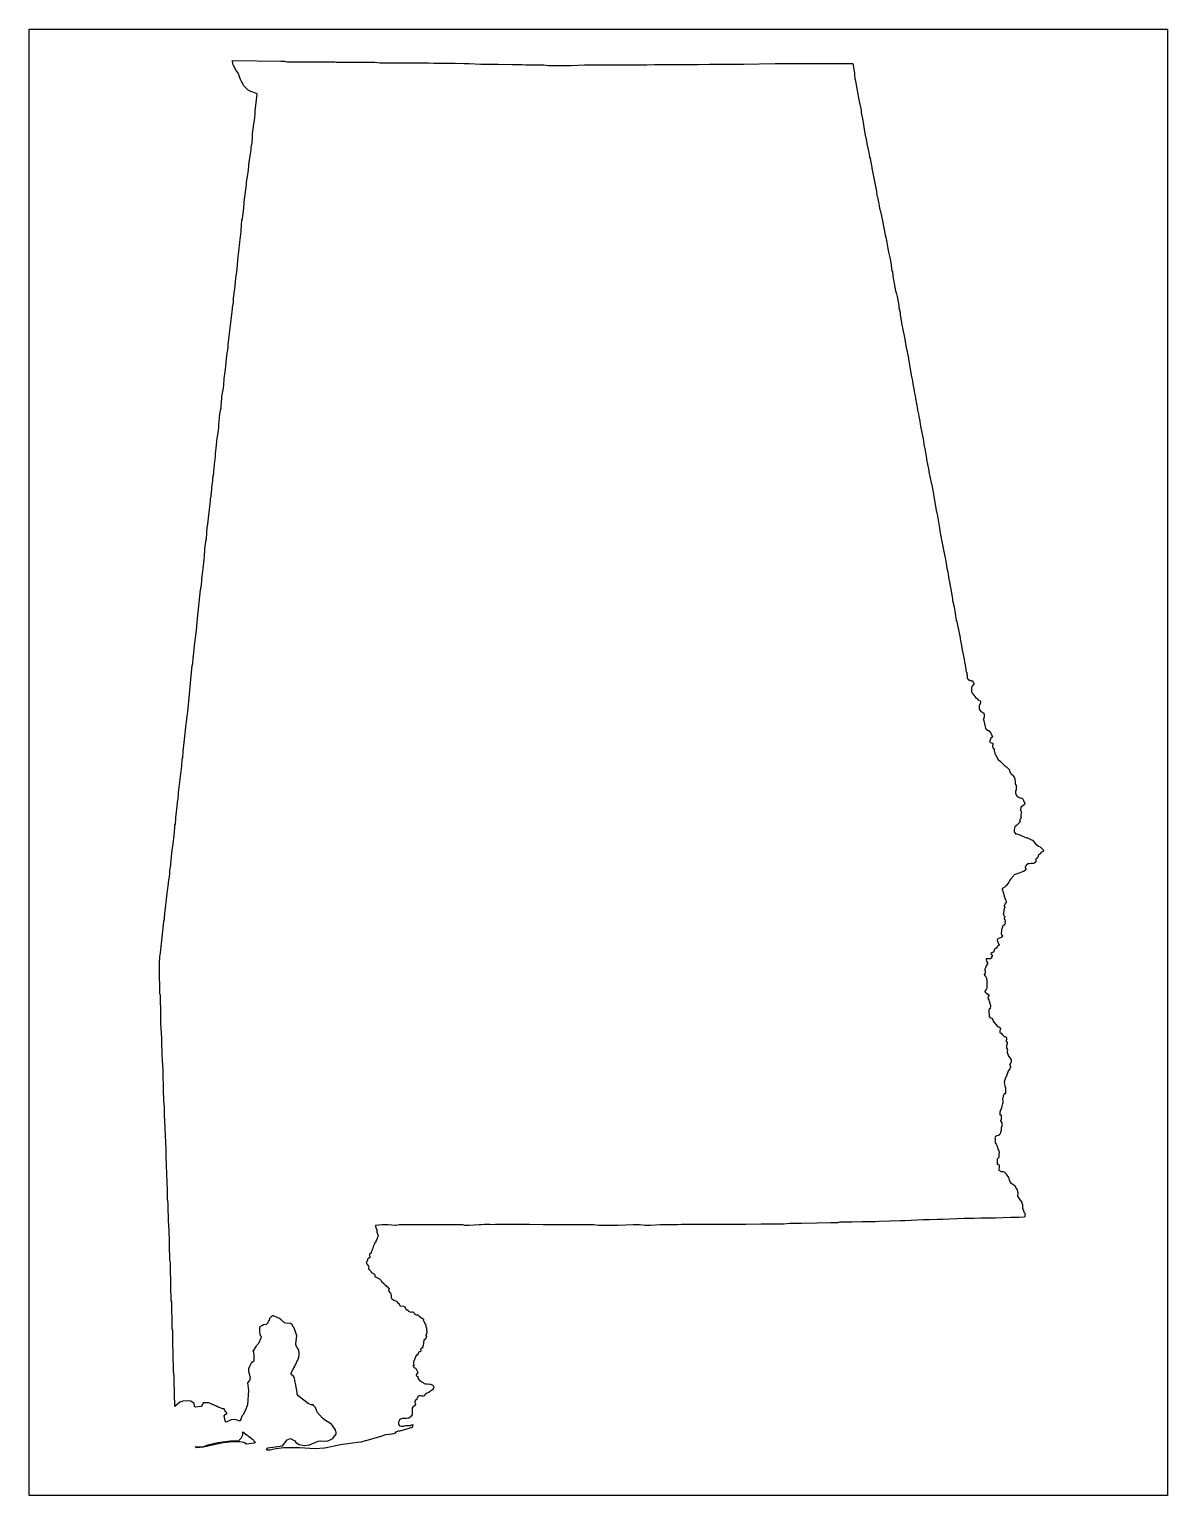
# Model space of a CAD drawing. Extents: x 0.1 to 8.4, y 0.1 to 10.8.
import ezdxf

# ---------------------------------------------------------------- set-up
doc = ezdxf.new("R2010")
doc.units = 0
doc.header["$MEASUREMENT"] = 0
doc.layers.add('STATE', color=7, linetype='CONTINUOUS')

# ---------------------------------------------------------------- blocks, each defined once
blk = doc.blocks.new('BLOCK_2')
at = {"layer": 'STATE'}
blk.add_lwpolyline([(0.093, 0.099), (0.093, 10.807), (8.405, 10.807), (8.405, 0.099), (0.093, 0.099)], dxfattribs=at)
at = {"layer": 'STATE', "color": 2}
for points in [[(1.053, 3.566), (1.053, 3.603), (1.053, 3.616), (1.05, 3.743), (1.05, 3.753), (1.046, 3.763), (1.046, 3.783), (1.046, 3.823), (1.043, 3.889), (1.043, 3.943), (1.043, 3.979), (1.046, 4.039), (1.05, 4.059), (1.05, 4.063), (1.076, 4.289), (1.076, 4.293), (1.08, 4.309), (1.08, 4.319), (1.083, 4.349), (1.1, 4.496), (1.103, 4.516), (1.11, 4.569), (1.11, 4.573), (1.113, 4.593), (1.116, 4.616), (1.12, 4.646), (1.12, 4.663), (1.12, 4.666), (1.123, 4.686), (1.13, 4.736), (1.13, 4.743), (1.136, 4.813), (1.143, 4.859), (1.15, 4.923), (1.156, 4.976), (1.156, 4.979), (1.156, 4.996), (1.16, 5.003), (1.16, 5.009), (1.163, 5.033), (1.163, 5.036), (1.163, 5.049), (1.176, 5.156), (1.176, 5.159), (1.176, 5.166), (1.18, 5.186), (1.183, 5.226), (1.183, 5.229), (1.183, 5.233), (1.206, 5.429), (1.21, 5.476), (1.213, 5.489), (1.216, 5.533), (1.233, 5.686), (1.236, 5.713), (1.243, 5.766), (1.243, 5.769), (1.243, 5.776), (1.246, 5.789), (1.246, 5.793), (1.25, 5.823), (1.26, 5.926), (1.273, 6.059), (1.283, 6.16), (1.286, 6.173), (1.29, 6.223), (1.293, 6.23), (1.3, 6.306), (1.313, 6.42), (1.32, 6.476), (1.32, 6.48), (1.333, 6.62), (1.343, 6.713), (1.346, 6.72), (1.35, 6.753), (1.353, 6.776), (1.353, 6.793), (1.356, 6.81), (1.363, 6.87), (1.37, 6.933), (1.373, 6.963), (1.376, 7.003), (1.376, 7.013), (1.383, 7.063), (1.383, 7.07), (1.386, 7.083), (1.39, 7.133), (1.393, 7.17), (1.396, 7.193), (1.403, 7.26), (1.416, 7.363), (1.416, 7.383), (1.42, 7.393), (1.42, 7.41), (1.423, 7.416), (1.426, 7.453), (1.426, 7.463), (1.433, 7.51), (1.433, 7.52), (1.433, 7.533), (1.436, 7.536), (1.436, 7.546), (1.44, 7.563), (1.44, 7.576), (1.44, 7.583), (1.443, 7.6), (1.446, 7.633), (1.45, 7.663), (1.45, 7.67), (1.453, 7.686), (1.453, 7.706), (1.46, 7.77), (1.463, 7.796), (1.463, 7.803), (1.47, 7.846), (1.476, 7.9), (1.476, 7.916), (1.48, 7.95), (1.483, 7.96), (1.483, 7.98), (1.486, 8.01), (1.49, 8.023), (1.49, 8.026), (1.493, 8.04), (1.493, 8.053), (1.5, 8.116), (1.5, 8.126), (1.51, 8.186), (1.513, 8.21), (1.513, 8.213), (1.516, 8.253), (1.516, 8.256), (1.523, 8.306), (1.526, 8.323), (1.533, 8.403), (1.54, 8.46), (1.543, 8.463), (1.546, 8.486), (1.546, 8.503), (1.553, 8.566), (1.556, 8.586), (1.56, 8.626), (1.563, 8.643), (1.566, 8.686), (1.576, 8.766), (1.576, 8.776), (1.583, 8.813), (1.583, 8.843), (1.59, 8.876), (1.59, 8.886), (1.593, 8.91), (1.6, 8.99), (1.61, 9.053), (1.61, 9.06), (1.61, 9.063), (1.613, 9.083), (1.616, 9.123), (1.63, 9.25), (1.63, 9.253), (1.64, 9.33), (1.64, 9.35), (1.643, 9.366), (1.643, 9.38), (1.646, 9.413), (1.65, 9.42), (1.65, 9.423), (1.65, 9.427), (1.656, 9.48), (1.663, 9.533), (1.663, 9.547), (1.68, 9.673), (1.68, 9.687), (1.68, 9.69), (1.69, 9.76), (1.696, 9.807), (1.696, 9.817), (1.696, 9.82), (1.71, 9.913), (1.713, 9.927), (1.713, 9.943), (1.72, 9.977), (1.723, 10.023), (1.723, 10.04), (1.726, 10.063), (1.733, 10.113), (1.74, 10.16), (1.743, 10.19), (1.743, 10.21), (1.756, 10.333), (1.753, 10.337), (1.71, 10.353), (1.696, 10.36), (1.69, 10.363), (1.683, 10.37), (1.673, 10.38), (1.656, 10.397), (1.65, 10.417), (1.646, 10.417), (1.646, 10.42), (1.636, 10.44), (1.626, 10.467), (1.62, 10.483), (1.613, 10.493), (1.603, 10.507), (1.583, 10.543), (1.58, 10.553), (1.58, 10.557), (1.576, 10.573), (1.576, 10.58), (1.93, 10.573), (1.956, 10.573), (1.976, 10.57), (2.056, 10.57), (2.143, 10.57), (2.15, 10.57), (2.183, 10.57), (2.186, 10.57), (2.24, 10.57), (2.323, 10.57), (2.333, 10.567), (2.35, 10.567), (2.436, 10.567), (2.45, 10.567), (2.456, 10.567), (2.473, 10.567), (2.503, 10.567), (2.513, 10.567), (2.583, 10.567), (2.593, 10.567), (2.616, 10.567), (2.656, 10.563), (2.666, 10.563), (2.736, 10.563), (2.763, 10.563), (2.809, 10.563), (2.813, 10.563), (2.869, 10.563), (2.899, 10.563), (2.909, 10.563), (2.926, 10.563), (2.936, 10.563), (2.946, 10.563), (2.989, 10.563), (2.999, 10.563), (3.009, 10.563), (3.046, 10.56), (3.063, 10.56), (3.149, 10.56), (3.203, 10.56), (3.269, 10.557), (3.283, 10.557), (3.289, 10.557), (3.296, 10.557), (3.299, 10.557), (3.306, 10.557), (3.389, 10.553), (3.429, 10.553), (3.453, 10.553), (3.459, 10.553), (3.463, 10.553), (3.509, 10.553), (3.516, 10.553), (3.619, 10.55), (3.653, 10.55), (3.673, 10.55), (3.693, 10.55), (3.716, 10.547), (3.719, 10.547), (3.726, 10.547), (3.729, 10.547), (3.783, 10.547), (3.799, 10.547), (3.849, 10.547), (3.883, 10.543), (3.913, 10.543), (3.916, 10.543), (3.923, 10.543), (3.936, 10.543), (3.939, 10.543), (3.959, 10.543), (3.986, 10.543), (3.989, 10.543), (3.993, 10.543), (4.049, 10.543), (4.146, 10.547), (4.159, 10.547), (4.236, 10.547), (4.243, 10.547), (4.246, 10.547), (4.266, 10.547), (4.299, 10.547), (4.369, 10.547), (4.389, 10.547), (4.423, 10.547), (4.449, 10.547), (4.496, 10.547), (4.506, 10.547), (4.566, 10.547), (4.593, 10.547), (4.602, 10.547), (4.659, 10.55), (4.669, 10.55), (4.726, 10.55), (4.759, 10.55), (4.856, 10.55), (4.862, 10.55), (4.876, 10.55), (4.976, 10.55), (5.059, 10.553), (5.106, 10.553), (5.149, 10.553), (5.152, 10.553), (5.289, 10.553), (5.299, 10.553), (5.309, 10.553), (5.539, 10.557), (5.586, 10.557), (5.596, 10.557), (5.656, 10.557), (5.659, 10.557), (5.716, 10.557), (5.722, 10.557), (5.726, 10.557), (5.752, 10.557), (5.772, 10.557), (5.819, 10.557), (5.886, 10.557), (5.896, 10.557), (5.902, 10.557), (5.939, 10.557), (5.949, 10.557), (6.092, 10.557), (6.096, 10.557), (6.106, 10.557), (6.119, 10.487), (6.119, 10.483), (6.119, 10.473), (6.122, 10.453), (6.122, 10.447), (6.126, 10.43), (6.126, 10.427), (6.139, 10.36), (6.149, 10.293), (6.166, 10.217), (6.166, 10.2), (6.179, 10.14), (6.192, 10.06), (6.199, 10.02), (6.202, 10.02), (6.209, 9.973), (6.209, 9.97), (6.222, 9.907), (6.229, 9.877), (6.229, 9.87), (6.232, 9.863), (6.246, 9.797), (6.246, 9.793), (6.259, 9.72), (6.279, 9.623), (6.282, 9.593), (6.286, 9.583), (6.289, 9.57), (6.296, 9.533), (6.299, 9.517), (6.302, 9.5), (6.309, 9.477), (6.322, 9.407), (6.342, 9.306), (6.349, 9.28), (6.362, 9.206), (6.362, 9.203), (6.369, 9.17), (6.376, 9.14), (6.385, 9.09), (6.385, 9.08), (6.392, 9.043), (6.395, 9.036), (6.399, 9.01), (6.399, 9.003), (6.419, 8.896), (6.425, 8.876), (6.429, 8.856), (6.442, 8.79), (6.442, 8.776), (6.452, 8.74), (6.452, 8.716), (6.455, 8.713), (6.465, 8.646), (6.469, 8.626), (6.485, 8.543), (6.495, 8.48), (6.495, 8.476), (6.499, 8.476), (6.512, 8.403), (6.512, 8.4), (6.535, 8.266), (6.539, 8.256), (6.545, 8.216), (6.555, 8.17), (6.555, 8.16), (6.562, 8.13), (6.565, 8.11), (6.579, 8.033), (6.579, 8.026), (6.585, 7.996), (6.589, 7.983), (6.595, 7.946), (6.595, 7.943), (6.599, 7.923), (6.602, 7.896), (6.622, 7.803), (6.622, 7.8), (6.625, 7.776), (6.632, 7.743), (6.645, 7.676), (6.645, 7.666), (6.662, 7.586), (6.662, 7.576), (6.679, 7.496), (6.679, 7.493), (6.682, 7.483), (6.682, 7.48), (6.699, 7.383), (6.715, 7.293), (6.719, 7.276), (6.722, 7.266), (6.739, 7.163), (6.745, 7.13), (6.762, 7.043), (6.785, 6.923), (6.792, 6.87), (6.799, 6.846), (6.805, 6.806), (6.825, 6.706), (6.832, 6.66), (6.835, 6.646), (6.835, 6.636), (6.845, 6.59), (6.862, 6.493), (6.865, 6.48), (6.889, 6.363), (6.889, 6.356), (6.902, 6.293), (6.905, 6.276), (6.919, 6.206), (6.925, 6.176), (6.929, 6.15), (6.932, 6.133), (6.932, 6.13), (6.935, 6.113), (6.939, 6.11), (6.939, 6.103), (6.939, 6.1), (6.939, 6.096), (6.942, 6.093), (6.942, 6.089), (6.942, 6.086), (6.942, 6.073), (6.942, 6.069), (6.949, 6.059), (6.952, 6.059), (6.952, 6.056), (6.955, 6.056), (6.955, 6.053), (6.959, 6.053), (6.962, 6.053), (6.965, 6.053), (6.969, 6.049), (6.972, 6.049), (6.975, 6.049), (6.979, 6.049), (6.982, 6.046), (6.985, 6.043), (6.985, 6.039), (6.985, 6.036), (6.989, 6.033), (6.989, 6.029), (6.989, 6.026), (6.989, 6.023), (6.985, 6.019), (6.979, 6.013), (6.979, 6.009), (6.972, 6.003), (6.972, 5.999), (6.972, 5.989), (6.972, 5.976), (6.972, 5.969), (6.975, 5.966), (6.975, 5.963), (6.982, 5.953), (6.985, 5.949), (7.002, 5.929), (7.002, 5.926), (7.005, 5.926), (7.015, 5.919), (7.019, 5.913), (7.025, 5.909), (7.035, 5.903), (7.039, 5.899), (7.039, 5.896), (7.039, 5.893), (7.039, 5.886), (7.035, 5.883), (7.035, 5.879), (7.032, 5.876), (7.029, 5.866), (7.029, 5.856), (7.029, 5.843), (7.035, 5.833), (7.042, 5.826), (7.049, 5.823), (7.055, 5.819), (7.055, 5.816), (7.062, 5.813), (7.062, 5.809), (7.065, 5.806), (7.065, 5.803), (7.065, 5.796), (7.065, 5.793), (7.065, 5.786), (7.062, 5.779), (7.062, 5.776), (7.062, 5.773), (7.059, 5.763), (7.062, 5.759), (7.072, 5.713), (7.075, 5.703), (7.075, 5.699), (7.079, 5.696), (7.082, 5.693), (7.095, 5.686), (7.099, 5.686), (7.115, 5.666), (7.125, 5.639), (7.122, 5.636), (7.112, 5.629), (7.112, 5.623), (7.109, 5.616), (7.109, 5.613), (7.105, 5.609), (7.109, 5.599), (7.119, 5.596), (7.125, 5.593), (7.129, 5.593), (7.129, 5.589), (7.129, 5.586), (7.129, 5.583), (7.129, 5.579), (7.125, 5.576), (7.125, 5.573), (7.125, 5.569), (7.125, 5.566), (7.129, 5.563), (7.129, 5.559), (7.132, 5.559), (7.132, 5.556), (7.135, 5.556), (7.139, 5.553), (7.139, 5.539), (7.139, 5.536), (7.142, 5.526), (7.142, 5.519), (7.149, 5.509), (7.149, 5.506), (7.152, 5.503), (7.165, 5.476), (7.185, 5.459), (7.222, 5.423), (7.225, 5.423), (7.249, 5.399), (7.249, 5.396), (7.249, 5.393), (7.249, 5.389), (7.252, 5.383), (7.259, 5.376), (7.259, 5.369), (7.262, 5.369), (7.265, 5.366), (7.275, 5.363), (7.275, 5.359), (7.285, 5.346), (7.285, 5.343), (7.289, 5.339), (7.289, 5.336), (7.289, 5.333), (7.289, 5.326), (7.289, 5.323), (7.292, 5.319), (7.292, 5.309), (7.292, 5.303), (7.292, 5.299), (7.295, 5.293), (7.299, 5.286), (7.302, 5.279), (7.299, 5.273), (7.299, 5.263), (7.299, 5.259), (7.299, 5.253), (7.295, 5.246), (7.295, 5.236), (7.295, 5.233), (7.295, 5.229), (7.302, 5.213), (7.305, 5.206), (7.322, 5.196), (7.345, 5.189), (7.352, 5.176), (7.362, 5.153), (7.359, 5.146), (7.345, 5.133), (7.332, 5.126), (7.332, 5.116), (7.329, 5.106), (7.332, 5.099), (7.335, 5.093), (7.339, 5.083), (7.335, 5.079), (7.332, 5.076), (7.332, 5.069), (7.332, 5.063), (7.332, 5.059), (7.332, 5.056), (7.335, 5.049), (7.332, 5.046), (7.332, 5.043), (7.329, 5.039), (7.325, 5.033), (7.325, 5.026), (7.329, 5.026), (7.325, 5.019), (7.325, 5.016), (7.322, 5.013), (7.319, 5.009), (7.312, 5.003), (7.302, 4.993), (7.289, 4.983), (7.285, 4.963), (7.285, 4.949), (7.285, 4.946), (7.295, 4.933), (7.302, 4.933), (7.319, 4.926), (7.375, 4.903), (7.379, 4.903), (7.382, 4.903), (7.392, 4.899), (7.412, 4.889), (7.419, 4.886), (7.439, 4.859), (7.462, 4.843), (7.475, 4.836), (7.492, 4.819), (7.495, 4.816), (7.495, 4.813), (7.499, 4.809), (7.499, 4.806), (7.495, 4.803), (7.485, 4.799), (7.479, 4.796), (7.479, 4.793), (7.475, 4.786), (7.472, 4.786), (7.472, 4.783), (7.469, 4.783), (7.465, 4.779), (7.462, 4.779), (7.459, 4.773), (7.459, 4.769), (7.455, 4.756), (7.445, 4.749), (7.442, 4.746), (7.442, 4.743), (7.442, 4.739), (7.442, 4.729), (7.439, 4.723), (7.432, 4.719), (7.429, 4.716), (7.415, 4.716), (7.409, 4.716), (7.395, 4.713), (7.389, 4.713), (7.382, 4.713), (7.379, 4.709), (7.375, 4.706), (7.372, 4.703), (7.372, 4.699), (7.369, 4.696), (7.365, 4.693), (7.365, 4.689), (7.365, 4.686), (7.365, 4.683), (7.369, 4.676), (7.369, 4.673), (7.369, 4.669), (7.365, 4.663), (7.352, 4.656), (7.312, 4.643), (7.292, 4.636), (7.285, 4.633), (7.282, 4.629), (7.279, 4.626), (7.259, 4.603), (7.252, 4.593), (7.245, 4.579), (7.225, 4.553), (7.222, 4.549), (7.219, 4.546), (7.202, 4.536), (7.199, 4.533), (7.199, 4.529), (7.195, 4.529), (7.199, 4.523), (7.202, 4.513), (7.209, 4.489), (7.212, 4.476), (7.222, 4.449), (7.225, 4.439), (7.225, 4.433), (7.225, 4.429), (7.219, 4.423), (7.215, 4.419), (7.212, 4.406), (7.212, 4.403), (7.215, 4.396), (7.215, 4.393), (7.212, 4.383), (7.209, 4.376), (7.209, 4.369), (7.209, 4.363), (7.205, 4.346), (7.209, 4.339), (7.212, 4.333), (7.215, 4.329), (7.215, 4.326), (7.215, 4.323), (7.212, 4.319), (7.212, 4.316), (7.212, 4.309), (7.215, 4.306), (7.215, 4.303), (7.219, 4.299), (7.219, 4.296), (7.219, 4.293), (7.215, 4.286), (7.219, 4.276), (7.215, 4.269), (7.199, 4.256), (7.199, 4.253), (7.195, 4.239), (7.192, 4.233), (7.192, 4.229), (7.192, 4.219), (7.189, 4.209), (7.189, 4.203), (7.195, 4.193), (7.199, 4.189), (7.199, 4.186), (7.195, 4.179), (7.189, 4.176), (7.182, 4.173), (7.165, 4.166), (7.162, 4.163), (7.159, 4.159), (7.159, 4.156), (7.169, 4.129), (7.175, 4.123), (7.175, 4.119), (7.165, 4.113), (7.162, 4.109), (7.152, 4.096), (7.142, 4.089), (7.139, 4.086), (7.135, 4.073), (7.135, 4.069), (7.122, 4.063), (7.115, 4.059), (7.115, 4.056), (7.122, 4.049), (7.125, 4.046), (7.119, 4.033), (7.119, 4.026), (7.119, 4.023), (7.115, 4.023), (7.115, 4.019), (7.112, 4.019), (7.109, 4.019), (7.105, 4.019), (7.102, 4.019), (7.079, 4.019), (7.079, 4.016), (7.079, 4.009), (7.082, 4.006), (7.085, 3.999), (7.085, 3.996), (7.089, 3.989), (7.089, 3.986), (7.089, 3.983), (7.079, 3.969), (7.075, 3.953), (7.072, 3.949), (7.069, 3.946), (7.069, 3.943), (7.069, 3.936), (7.072, 3.929), (7.072, 3.919), (7.072, 3.913), (7.069, 3.909), (7.069, 3.906), (7.065, 3.906), (7.065, 3.903), (7.069, 3.899), (7.072, 3.893), (7.079, 3.886), (7.082, 3.876), (7.085, 3.859), (7.085, 3.856), (7.085, 3.849), (7.085, 3.843), (7.085, 3.839), (7.085, 3.823), (7.085, 3.819), (7.085, 3.816), (7.085, 3.809), (7.085, 3.806), (7.079, 3.796), (7.069, 3.783), (7.069, 3.779), (7.072, 3.779), (7.072, 3.776), (7.085, 3.766), (7.089, 3.763), (7.099, 3.756), (7.099, 3.753), (7.099, 3.746), (7.095, 3.743), (7.092, 3.733), (7.095, 3.726), (7.099, 3.719), (7.102, 3.709), (7.112, 3.679), (7.112, 3.676), (7.109, 3.656), (7.102, 3.653), (7.102, 3.649), (7.099, 3.646), (7.099, 3.629), (7.102, 3.613), (7.102, 3.606), (7.102, 3.599), (7.109, 3.589), (7.125, 3.583), (7.125, 3.579), (7.132, 3.563), (7.162, 3.526), (7.165, 3.526), (7.172, 3.523), (7.175, 3.519), (7.182, 3.516), (7.185, 3.513), (7.185, 3.509), (7.185, 3.506), (7.182, 3.503), (7.179, 3.493), (7.179, 3.489), (7.179, 3.486), (7.179, 3.483), (7.182, 3.479), (7.189, 3.476), (7.199, 3.463), (7.212, 3.453), (7.215, 3.453), (7.225, 3.446), (7.229, 3.443), (7.229, 3.439), (7.229, 3.436), (7.229, 3.429), (7.225, 3.423), (7.225, 3.416), (7.229, 3.413), (7.232, 3.413), (7.232, 3.409), (7.232, 3.406), (7.232, 3.403), (7.232, 3.399), (7.229, 3.386), (7.229, 3.373), (7.229, 3.366), (7.232, 3.359), (7.235, 3.356), (7.235, 3.353), (7.232, 3.343), (7.232, 3.339), (7.232, 3.336), (7.239, 3.323), (7.242, 3.309), (7.245, 3.306), (7.255, 3.293), (7.259, 3.286), (7.262, 3.283), (7.262, 3.279), (7.262, 3.276), (7.262, 3.269), (7.259, 3.263), (7.259, 3.259), (7.252, 3.249), (7.252, 3.243), (7.252, 3.239), (7.259, 3.233), (7.255, 3.226), (7.255, 3.223), (7.252, 3.219), (7.252, 3.216), (7.242, 3.203), (7.232, 3.179), (7.229, 3.163), (7.222, 3.153), (7.212, 3.119), (7.215, 3.089), (7.222, 3.076), (7.222, 3.066), (7.222, 3.059), (7.222, 3.046), (7.222, 3.039), (7.222, 3.036), (7.219, 3.033), (7.215, 3.033), (7.212, 3.033), (7.209, 3.029), (7.205, 3.019), (7.205, 3.009), (7.199, 2.999), (7.199, 2.996), (7.199, 2.993), (7.202, 2.983), (7.202, 2.973), (7.202, 2.966), (7.199, 2.963), (7.195, 2.943), (7.189, 2.919), (7.185, 2.919), (7.185, 2.916), (7.179, 2.899), (7.179, 2.896), (7.179, 2.893), (7.179, 2.886), (7.179, 2.883), (7.179, 2.879), (7.182, 2.879), (7.185, 2.879), (7.189, 2.879), (7.189, 2.876), (7.192, 2.869), (7.189, 2.866), (7.189, 2.849), (7.189, 2.843), (7.185, 2.839), (7.185, 2.836), (7.195, 2.822), (7.195, 2.803), (7.195, 2.796), (7.189, 2.786), (7.189, 2.782), (7.189, 2.772), (7.189, 2.769), (7.185, 2.752), (7.182, 2.742), (7.179, 2.739), (7.175, 2.736), (7.169, 2.729), (7.155, 2.726), (7.152, 2.722), (7.149, 2.722), (7.145, 2.719), (7.142, 2.712), (7.145, 2.706), (7.145, 2.702), (7.145, 2.692), (7.145, 2.686), (7.145, 2.676), (7.149, 2.672), (7.152, 2.666), (7.159, 2.652), (7.162, 2.639), (7.165, 2.629), (7.169, 2.622), (7.172, 2.619), (7.175, 2.606), (7.172, 2.592), (7.172, 2.572), (7.172, 2.569), (7.162, 2.559), (7.159, 2.556), (7.159, 2.539), (7.159, 2.529), (7.159, 2.526), (7.159, 2.522), (7.159, 2.519), (7.162, 2.519), (7.165, 2.519), (7.169, 2.519), (7.175, 2.509), (7.175, 2.502), (7.172, 2.479), (7.172, 2.476), (7.189, 2.466), (7.202, 2.466), (7.205, 2.466), (7.215, 2.462), (7.215, 2.459), (7.219, 2.456), (7.225, 2.449), (7.229, 2.442), (7.239, 2.429), (7.242, 2.422), (7.245, 2.412), (7.255, 2.389), (7.259, 2.382), (7.262, 2.382), (7.265, 2.379), (7.272, 2.376), (7.285, 2.366), (7.292, 2.362), (7.292, 2.359), (7.299, 2.342)], [(7.299, 2.342), (7.305, 2.332), (7.312, 2.309), (7.309, 2.292), (7.309, 2.289), (7.309, 2.286), (7.329, 2.256), (7.339, 2.249), (7.339, 2.246), (7.339, 2.242), (7.345, 2.226), (7.345, 2.222), (7.345, 2.219), (7.345, 2.199), (7.352, 2.182), (7.355, 2.169), (7.362, 2.162), (7.365, 2.159), (7.362, 2.149), (7.362, 2.139), (7.359, 2.132), (7.319, 2.129), (7.312, 2.129), (7.309, 2.129), (7.305, 2.129), (7.269, 2.129), (7.262, 2.129), (7.259, 2.129), (7.149, 2.126), (7.099, 2.126), (7.085, 2.126), (7.082, 2.126), (7.042, 2.126), (6.992, 2.122), (6.925, 2.122), (6.919, 2.122), (6.812, 2.119), (6.762, 2.116), (6.725, 2.116), (6.665, 2.112), (6.619, 2.112), (6.489, 2.106), (6.472, 2.106), (6.465, 2.106), (6.455, 2.106), (6.299, 2.102), (6.269, 2.099), (6.212, 2.099), (6.189, 2.099), (6.172, 2.099), (6.102, 2.096), (6.099, 2.096), (6.009, 2.096), (5.996, 2.092), (5.942, 2.092), (5.846, 2.089), (5.732, 2.086), (5.656, 2.086), (5.646, 2.086), (5.599, 2.082), (5.542, 2.082), (5.476, 2.082), (5.442, 2.082), (5.436, 2.082), (5.326, 2.079), (5.242, 2.079), (5.229, 2.079), (5.219, 2.079), (5.209, 2.079), (5.196, 2.079), (5.102, 2.079), (5.069, 2.079), (5.046, 2.079), (5.042, 2.079), (5.009, 2.079), (4.996, 2.079), (4.982, 2.079), (4.972, 2.079), (4.962, 2.079), (4.949, 2.079), (4.929, 2.079), (4.902, 2.079), (4.872, 2.079), (4.866, 2.079), (4.856, 2.079), (4.829, 2.076), (4.822, 2.076), (4.799, 2.076), (4.709, 2.076), (4.702, 2.076), (4.626, 2.072), (4.602, 2.072), (4.589, 2.072), (4.549, 2.076), (4.509, 2.076), (4.503, 2.076), (4.393, 2.072), (4.326, 2.072), (4.299, 2.072), (4.283, 2.072), (4.249, 2.072), (4.216, 2.076), (4.209, 2.076), (4.179, 2.076), (4.103, 2.076), (4.059, 2.076), (4.023, 2.076), (4.019, 2.076), (3.946, 2.076), (3.916, 2.076), (3.886, 2.076), (3.873, 2.076), (3.846, 2.076), (3.746, 2.079), (3.716, 2.079), (3.706, 2.079), (3.663, 2.079), (3.646, 2.079), (3.639, 2.079), (3.616, 2.079), (3.596, 2.079), (3.589, 2.079), (3.503, 2.079), (3.496, 2.079), (3.486, 2.076), (3.456, 2.079), (3.416, 2.079), (3.393, 2.076), (3.379, 2.076), (3.303, 2.072), (3.286, 2.072), (3.279, 2.072), (3.273, 2.072), (3.259, 2.076), (3.249, 2.076), (3.246, 2.076), (3.243, 2.076), (3.239, 2.076), (3.229, 2.076), (3.209, 2.076), (3.186, 2.076), (3.183, 2.076), (3.169, 2.076), (3.163, 2.076), (3.159, 2.076), (3.143, 2.076), (3.103, 2.076), (3.079, 2.076), (3.063, 2.076), (3.049, 2.076), (3.043, 2.076), (2.936, 2.076), (2.923, 2.076), (2.893, 2.076), (2.883, 2.076), (2.876, 2.076), (2.869, 2.076), (2.863, 2.076), (2.843, 2.076), (2.839, 2.076), (2.836, 2.076), (2.829, 2.076), (2.823, 2.076), (2.803, 2.076), (2.793, 2.076), (2.773, 2.072), (2.769, 2.072), (2.766, 2.072), (2.713, 2.076), (2.67, 2.076), (2.62, 2.072), (2.62, 2.069), (2.623, 2.052), (2.63, 2.042), (2.633, 2.036), (2.63, 2.032), (2.63, 2.029), (2.63, 2.022), (2.636, 2.012), (2.64, 2.002), (2.633, 1.976), (2.623, 1.956), (2.623, 1.949), (2.616, 1.946), (2.613, 1.939), (2.603, 1.919), (2.603, 1.912), (2.6, 1.902), (2.596, 1.899), (2.593, 1.886), (2.59, 1.876), (2.59, 1.869), (2.58, 1.866), (2.576, 1.862), (2.576, 1.852), (2.58, 1.846), (2.58, 1.839), (2.576, 1.836), (2.573, 1.836), (2.563, 1.826), (2.563, 1.819), (2.553, 1.796), (2.566, 1.782), (2.57, 1.776), (2.573, 1.769), (2.57, 1.766), (2.57, 1.759), (2.57, 1.756), (2.57, 1.752), (2.573, 1.752), (2.586, 1.739), (2.59, 1.732), (2.59, 1.729), (2.6, 1.726), (2.606, 1.722), (2.613, 1.716), (2.616, 1.709), (2.616, 1.699), (2.63, 1.692), (2.64, 1.686), (2.65, 1.682), (2.66, 1.672), (2.67, 1.656), (2.676, 1.652), (2.683, 1.646), (2.69, 1.639), (2.693, 1.636), (2.7, 1.629), (2.703, 1.626), (2.706, 1.626), (2.72, 1.609), (2.716, 1.599), (2.716, 1.596), (2.723, 1.586), (2.733, 1.576), (2.733, 1.572), (2.736, 1.559), (2.736, 1.549), (2.736, 1.546), (2.739, 1.536), (2.756, 1.526), (2.779, 1.516), (2.779, 1.512), (2.793, 1.499), (2.796, 1.489), (2.803, 1.486), (2.806, 1.486), (2.826, 1.482), (2.836, 1.479), (2.836, 1.476), (2.839, 1.469), (2.846, 1.456), (2.856, 1.456), (2.859, 1.446), (2.863, 1.446), (2.879, 1.439), (2.889, 1.442), (2.893, 1.442), (2.903, 1.432), (2.906, 1.429), (2.909, 1.426), (2.909, 1.422), (2.919, 1.419), (2.929, 1.419), (2.939, 1.409), (2.949, 1.402), (2.959, 1.396), (2.973, 1.389), (2.969, 1.382), (2.973, 1.372), (2.983, 1.352), (2.989, 1.346), (2.989, 1.339), (2.989, 1.332), (2.993, 1.326), (2.993, 1.312), (2.996, 1.296), (2.996, 1.289), (2.993, 1.286), (2.993, 1.282), (2.989, 1.269), (2.989, 1.266), (2.993, 1.266), (2.993, 1.262), (2.989, 1.249), (2.986, 1.242), (2.983, 1.239), (2.976, 1.239), (2.973, 1.232), (2.969, 1.196), (2.963, 1.182), (2.963, 1.176), (2.959, 1.176), (2.956, 1.176), (2.953, 1.172), (2.949, 1.169), (2.949, 1.166), (2.953, 1.162), (2.953, 1.159), (2.949, 1.149), (2.946, 1.149), (2.943, 1.149), (2.936, 1.146), (2.933, 1.136), (2.926, 1.126), (2.919, 1.126), (2.919, 1.122), (2.899, 1.076), (2.899, 1.069), (2.899, 1.066), (2.899, 1.062), (2.903, 1.052), (2.903, 1.049), (2.899, 1.049), (2.896, 1.046), (2.896, 1.042), (2.903, 1.036), (2.906, 1.032), (2.913, 1.032), (2.926, 1.009), (2.929, 0.999), (2.923, 0.989), (2.919, 0.982), (2.919, 0.979), (2.919, 0.976), (2.926, 0.972), (2.929, 0.969), (2.929, 0.956), (2.939, 0.946), (2.956, 0.929), (2.969, 0.926), (2.976, 0.919), (2.986, 0.916), (2.989, 0.916), (2.999, 0.916), (3.019, 0.912), (3.023, 0.912), (3.039, 0.906), (3.043, 0.902), (3.046, 0.892), (3.046, 0.886), (3.043, 0.882), (3.043, 0.879), (3.036, 0.872), (3.016, 0.856), (3.013, 0.852), (3.009, 0.852), (2.993, 0.846), (2.986, 0.839), (2.979, 0.832), (2.979, 0.829), (2.976, 0.829), (2.969, 0.826), (2.966, 0.826), (2.963, 0.826), (2.959, 0.826), (2.949, 0.829), (2.943, 0.829), (2.939, 0.829), (2.936, 0.826), (2.933, 0.822), (2.929, 0.822), (2.929, 0.819), (2.926, 0.816), (2.923, 0.802), (2.916, 0.799), (2.909, 0.789), (2.909, 0.782), (2.909, 0.779), (2.913, 0.769), (2.913, 0.766), (2.906, 0.756), (2.893, 0.746), (2.889, 0.739), (2.889, 0.732), (2.889, 0.729), (2.889, 0.726), (2.889, 0.722), (2.889, 0.692), (2.889, 0.689), (2.873, 0.672), (2.869, 0.669), (2.866, 0.666), (2.863, 0.666), (2.859, 0.666), (2.846, 0.662), (2.843, 0.662), (2.819, 0.662), (2.816, 0.662), (2.799, 0.656), (2.796, 0.652), (2.793, 0.646), (2.789, 0.636), (2.789, 0.629), (2.789, 0.622), (2.789, 0.619), (2.793, 0.616), (2.793, 0.612), (2.796, 0.612), (2.799, 0.609), (2.809, 0.606), (2.816, 0.606), (2.829, 0.606), (2.833, 0.609), (2.843, 0.612), (2.846, 0.612), (2.859, 0.612), (2.863, 0.612), (2.866, 0.612), (2.869, 0.612), (2.876, 0.612), (2.883, 0.616), (2.893, 0.619), (2.889, 0.596), (2.799, 0.569), (2.789, 0.569), (2.766, 0.562), (2.766, 0.559), (2.766, 0.556), (2.739, 0.549), (2.72, 0.546), (2.693, 0.542), (2.653, 0.529), (2.65, 0.529), (2.55, 0.499), (2.546, 0.499), (2.513, 0.489), (2.49, 0.486), (2.453, 0.482), (2.366, 0.469), (2.25, 0.446), (2.246, 0.446), (2.18, 0.442), (2.066, 0.449), (2.023, 0.449), (2.016, 0.449), (1.95, 0.449), (1.88, 0.439), (1.853, 0.432), (1.83, 0.432), (1.826, 0.436), (1.836, 0.449), (1.943, 0.462), (1.976, 0.506), (2, 0.516), (2.033, 0.499), (2.04, 0.486), (2.063, 0.472), (2.076, 0.469), (2.103, 0.466), (2.14, 0.469), (2.203, 0.496), (2.216, 0.499), (2.246, 0.496), (2.273, 0.499), (2.28, 0.502), (2.31, 0.516), (2.313, 0.519), (2.313, 0.522), (2.333, 0.549), (2.333, 0.562), (2.33, 0.572), (2.33, 0.579), (2.3, 0.622), (2.256, 0.649), (2.233, 0.666), (2.196, 0.709), (2.193, 0.716), (2.183, 0.742), (2.17, 0.756), (2.166, 0.762), (2.15, 0.762), (2.13, 0.772), (2.056, 0.829), (2.05, 0.839), (2.05, 0.852), (2.04, 0.906), (2.033, 0.939), (2.03, 0.959), (2.023, 0.969), (2.023, 0.972), (2.01, 0.982), (2.006, 0.989), (2.006, 0.992), (2.006, 0.996), (2.02, 1.022), (2.026, 1.036), (2.03, 1.039), (2.03, 1.042), (2.03, 1.046), (2.033, 1.046), (2.043, 1.069), (2.046, 1.076), (2.05, 1.086), (2.053, 1.086), (2.056, 1.099), (2.06, 1.106), (2.06, 1.112), (2.063, 1.126), (2.063, 1.129), (2.063, 1.132), (2.063, 1.136), (2.063, 1.139), (2.063, 1.142), (2.063, 1.146), (2.06, 1.152), (2.06, 1.156), (2.06, 1.159), (2.06, 1.162), (2.056, 1.169), (2.053, 1.172), (2.053, 1.176), (2.05, 1.179), (2.046, 1.182), (2.043, 1.189), (2.04, 1.202), (2.04, 1.209), (2.046, 1.266), (2.04, 1.289), (2.036, 1.296), (2.033, 1.309), (2.033, 1.312), (2.013, 1.346), (2, 1.356), (1.966, 1.359), (1.956, 1.362), (1.933, 1.382), (1.92, 1.392), (1.903, 1.399), (1.88, 1.409), (1.876, 1.412), (1.87, 1.412), (1.866, 1.412), (1.863, 1.409), (1.846, 1.392), (1.846, 1.389), (1.836, 1.362), (1.823, 1.349), (1.803, 1.346), (1.79, 1.339), (1.773, 1.329), (1.773, 1.299), (1.776, 1.276), (1.786, 1.259), (1.783, 1.249), (1.766, 1.209), (1.746, 1.189), (1.73, 1.162), (1.726, 1.156), (1.73, 1.149), (1.733, 1.119), (1.733, 1.082), (1.72, 1.072), (1.716, 1.072), (1.7, 1.042), (1.693, 1.026), (1.693, 1.009), (1.706, 0.962), (1.7, 0.939), (1.686, 0.922), (1.693, 0.869), (1.686, 0.762), (1.67, 0.719), (1.653, 0.686), (1.646, 0.679), (1.633, 0.642), (1.596, 0.656), (1.566, 0.652), (1.53, 0.636), (1.523, 0.646), (1.516, 0.682), (1.523, 0.692), (1.536, 0.696), (1.536, 0.702), (1.52, 0.722), (1.516, 0.732), (1.506, 0.732), (1.48, 0.742), (1.473, 0.746), (1.46, 0.752), (1.443, 0.759), (1.44, 0.759), (1.403, 0.776), (1.386, 0.776), (1.383, 0.776), (1.376, 0.776), (1.363, 0.776), (1.353, 0.756), (1.35, 0.749), (1.346, 0.749), (1.31, 0.746), (1.3, 0.749), (1.296, 0.772), (1.273, 0.789), (1.256, 0.792), (1.213, 0.789), (1.193, 0.782), (1.156, 0.749), (1.15, 0.939), (1.15, 0.969), (1.15, 0.972), (1.146, 1.009), (1.146, 1.036), (1.146, 1.049), (1.143, 1.096), (1.143, 1.119), (1.143, 1.122), (1.143, 1.129), (1.14, 1.216), (1.14, 1.276), (1.14, 1.286), (1.14, 1.306), (1.136, 1.316), (1.136, 1.382), (1.133, 1.462), (1.133, 1.476), (1.133, 1.516), (1.13, 1.516), (1.13, 1.526), (1.126, 1.632), (1.123, 1.779), (1.123, 1.782), (1.123, 1.786), (1.123, 1.796), (1.123, 1.802), (1.12, 1.822), (1.116, 1.926), (1.116, 1.966), (1.113, 2.082), (1.113, 2.086), (1.11, 2.089), (1.106, 2.232), (1.103, 2.266), (1.103, 2.329), (1.1, 2.389), (1.093, 2.572), (1.093, 2.576), (1.093, 2.609), (1.093, 2.622), (1.093, 2.636), (1.09, 2.676), (1.083, 2.839), (1.08, 2.869), (1.08, 2.919), (1.08, 2.939), (1.076, 2.979), (1.076, 3.009), (1.073, 3.036), (1.073, 3.059), (1.073, 3.106), (1.07, 3.146), (1.07, 3.156), (1.07, 3.169), (1.07, 3.173), (1.07, 3.176), (1.07, 3.209), (1.066, 3.279), (1.063, 3.319), (1.063, 3.336), (1.06, 3.403), (1.06, 3.409), (1.06, 3.439), (1.053, 3.546), (1.053, 3.566)], [(1.533, 0.486), (1.523, 0.486), (1.496, 0.482), (1.366, 0.452), (1.32, 0.449), (1.306, 0.452), (1.31, 0.459), (1.33, 0.456), (1.366, 0.459), (1.406, 0.472), (1.47, 0.486), (1.563, 0.499), (1.59, 0.499), (1.623, 0.502), (1.64, 0.519), (1.653, 0.542), (1.653, 0.566), (1.723, 0.512), (1.743, 0.489), (1.743, 0.486), (1.736, 0.482), (1.68, 0.476), (1.66, 0.486), (1.63, 0.492), (1.576, 0.492), (1.533, 0.486)]]:
    blk.add_lwpolyline(points, dxfattribs=at)

msp = doc.modelspace()

# ---------------------------------------------------------------- block references
at = {"layer": 'STATE'}
msp.add_blockref('BLOCK_2', (0, 0), dxfattribs=at)

doc.saveas('drawing.dxf')
